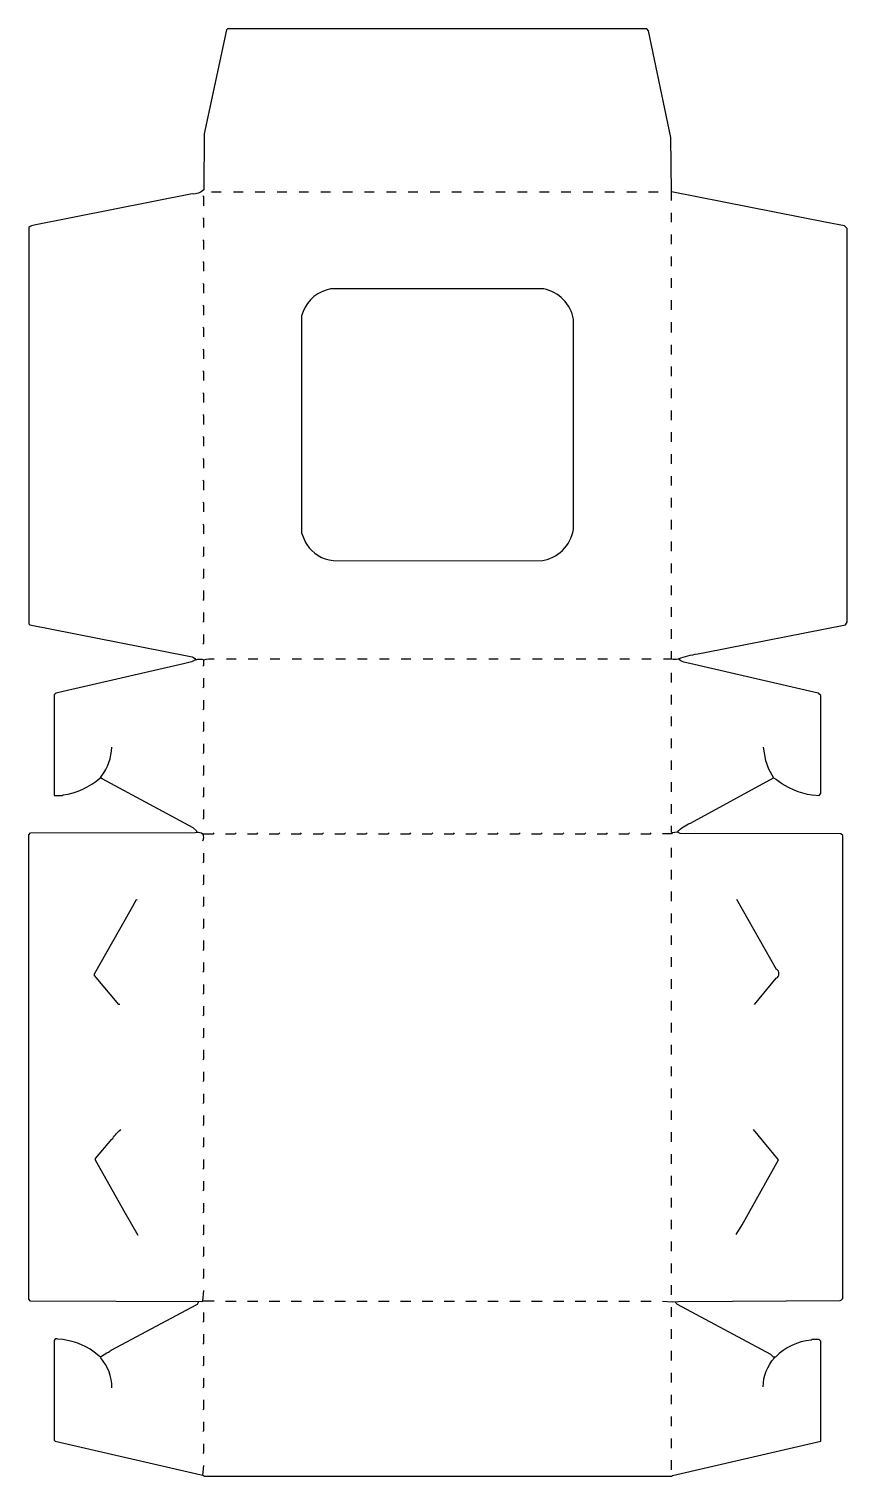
# Model space of a CAD drawing. Extents: x 49 to 985, y 85 to 1739.
import ezdxf

# ---------------------------------------------------------------- set-up
doc = ezdxf.new("R2010")
doc.units = 0
doc.layers.get('0').update_dxf_attribs({"linetype": 'CONTINUOUS'})

msp = doc.modelspace()

# ---------------------------------------------------------------- linework, layer by layer
at = {"color": 250, "linetype": 'CONTINUOUS'}
for points in [[(784, 1543), (784, 1553), (783.50806, 1614.992191), (758, 1737), (756, 1739), (276, 1739), (275, 1738), (249.615385, 1619.076923), (249, 1555, -0.209867), (235.923077, 1550.384615), (55.076923, 1514.615385, 0.171656), (49, 1512), (49, 1059), (50, 1058), (230.076923, 1022.384615), (233.923077, 1021.615385, -0.251611), (240, 1018, -0.180747), (249, 1018, -0.08251), (261, 1019)], [(775, 1019), (784, 1019, 0.108756), (792, 1019, -0.072936), (814.076923, 1024.615385), (824.076923, 1026.615385), (983, 1058), (984.2, 1059.9), (985, 1061), (985, 1511), (982, 1514), (961.923077, 1517.615385), (784, 1553)], [(635, 1131, 0.324493), (672, 1167), (672, 1407, 0.305113), (638, 1442), (394, 1442), (389.076923, 1440.615385, 0.257145), (361, 1411), (361, 1163), (365.230769, 1152.153846), (366.769231, 1149.846154, 0.234539), (397.002083, 1131.497899), (635, 1131)], [(240, 1018), (238, 1017, -0.065079), (225.923077, 1013.384615), (83.076923, 980.615385, 0.173229), (78, 978), (78, 863), (87, 863), (88.076923, 863.615385, 0.154096), (130.1, 882.8), (131, 883), (132, 885, 0.14957), (144, 918)], [(889, 918), (891.647059, 902.911765), (895.230769, 893.153846), (901, 883), (904.153846, 881.230769, 0.138979), (944.932432, 863.594595), (953, 863), (955, 865), (955, 977), (952, 980), (809.911765, 1012.647059), (798.088235, 1015.352941, -0.106412), (792, 1019)], [(791, 821, -0.131869), (805.9, 831.2), (901, 883)], [(261, 285), (248, 285), (247, 284), (51, 285), (49, 287), (49, 818), (51, 820), (239.1, 820.7), (241, 821, -0.206094), (248, 819), (260, 819), (261, 820)], [(774, 285), (785, 284), (792.002674, 284.502703), (976.997326, 285.497297, 0.113607), (980, 288), (980, 817), (978, 819), (794.002688, 819.497283, -0.145145), (791, 821), (785, 820), (784, 819), (774, 819)], [(879, 624), (904, 654, 0.585209), (904.230769, 664.153846), (859, 744)], [(174, 360), (157.8, 387.9), (125, 446), (125, 448), (144, 470), (145, 471, -0.084694), (154, 481)], [(144, 186, 0.178101), (131.24, 220.18), (131, 221), (123.788235, 226.752941, 0.144664), (82.053846, 241.430769, 0.477555), (78, 240), (78, 126), (79, 125), (246.1, 86.3), (248, 86), (248.9, 85.8), (250, 85), (784, 85), (785.088235, 85.647059), (955, 125), (955, 239), (953, 241), (945, 241), (943.923077, 240.384615, 0.181304), (903, 221), (901, 221), (897.82, 223.76), (791, 281), (789, 283), (789, 284)], [(131, 221), (132, 222), (138.1, 225.8), (138.9, 226.2, 0.113019), (143, 229), (241, 281, 0.205258), (243, 284)], [(889, 187, -0.189171), (902, 220), (902, 221)]]:
    msp.add_lwpolyline(points, format="xyb", dxfattribs=at)
at = {"color": 251, "linetype": 'CONTINUOUS'}
for points in [[(249, 1537), (249, 1547), (248, 1548)], [(249, 1512), (249, 1522), (248, 1523)], [(249, 1487), (249, 1497), (248, 1498)], [(249, 1462), (249, 1472), (248, 1473)], [(249, 1437), (249, 1447), (248, 1448)], [(249, 1412), (249, 1422), (248, 1423)], [(249, 1387), (249, 1397), (248, 1398)], [(249, 1362), (249, 1372), (248, 1373)], [(249, 1337), (249, 1347), (248, 1348)], [(249, 1312), (249, 1322), (248, 1323)], [(249, 1287), (249, 1297), (248, 1298)], [(249, 1262), (249, 1272), (248, 1273)], [(249, 1237), (249, 1247), (248, 1248)], [(249, 1212), (249, 1222), (248, 1223)], [(249, 1187), (249, 1197), (248, 1198)], [(249, 1162), (249, 1172), (248, 1173)], [(248, 1011), (249, 1012), (249, 1018)], [(248, 285), (249, 297)], [(248, 86), (249, 97)]]:
    msp.add_lwpolyline(points, dxfattribs=at)
at = {"color": 250, "linetype": 'CONTINUOUS'}
for points in [[(258, 1553), (269, 1553)], [(283, 1553), (294, 1553)], [(308, 1553), (319, 1553)], [(333, 1553), (344, 1553)], [(358, 1553), (369, 1553)], [(383, 1553), (394, 1553)], [(408, 1553), (419, 1553)], [(433, 1553), (444, 1553)], [(458, 1553), (469, 1553)], [(483, 1553), (494, 1553)], [(508, 1553), (519, 1553)], [(533, 1553), (544, 1553)], [(558, 1553), (569, 1553)], [(583, 1553), (594, 1553)], [(608, 1553), (619, 1553)], [(633, 1553), (644, 1553)], [(658, 1553), (669, 1553)], [(683, 1553), (694, 1553)], [(708, 1553), (719, 1553)], [(733, 1553), (744, 1553)], [(758, 1553), (769, 1553)], [(784, 1518), (784, 1529)], [(784, 1493), (784, 1504)], [(784, 1468), (784, 1479)], [(784, 1443), (784, 1454)], [(784, 1418), (784, 1429)], [(784, 1392), (784, 1404)], [(784, 1367), (784, 1378)], [(784, 1342), (784, 1353)], [(784, 1317), (784, 1328)], [(784, 1292), (784, 1303)], [(784, 1267), (784, 1278)], [(784, 1242), (784, 1253)], [(784, 1217), (784, 1228)], [(784, 1192), (784, 1203)], [(784, 1167), (784, 1178)], [(784, 1142), (784, 1153)], [(784, 1117), (784, 1128)], [(784, 1092), (784, 1103)], [(784, 1067), (784, 1078)], [(784, 1042), (784, 1053)], [(784, 1019), (784, 1028)], [(275, 1019), (286, 1019)], [(300, 1019), (311, 1019)], [(325, 1019), (336, 1019)], [(350, 1019), (361, 1019)], [(375, 1019), (386, 1019)], [(400, 1019), (411, 1019)], [(425, 1019), (436, 1019)], [(450, 1019), (461, 1019)], [(475, 1019), (486, 1019)], [(500, 1019), (511, 1019)], [(525, 1019), (536, 1019)], [(550, 1019), (561, 1019)], [(575, 1019), (586, 1019)], [(600, 1019), (611, 1019)], [(625, 1019), (636, 1019)], [(650, 1019), (661, 1019)], [(675, 1019), (686, 1019)], [(700, 1019), (711, 1019)], [(725, 1019), (736, 1019)], [(750, 1019), (761, 1019)], [(784, 992), (784, 1003)], [(784, 967), (784, 978)], [(784, 942), (784, 953)], [(784, 917), (784, 928)], [(784, 892), (784, 903)], [(241, 821), (241, 822), (237, 826), (132.9, 881.8), (131, 883)], [(784, 867), (784, 878)], [(784, 842), (784, 853)], [(785, 820), (784, 821), (784, 828)], [(784, 792), (784, 803)], [(784, 767), (784, 778)], [(784, 742), (784, 753)], [(153, 624), (152, 624), (124, 657), (124, 659), (165.8, 733.1), (172, 744), (173, 744)], [(784, 717), (784, 728)], [(784, 692), (784, 703)], [(784, 667), (784, 678)], [(784, 642), (784, 653)], [(784, 617), (784, 628)], [(784, 592), (784, 603)], [(784, 567), (784, 578)], [(784, 542), (784, 553)], [(784, 517), (784, 528)], [(784, 492), (784, 503)], [(858, 361), (864.8, 372.1), (906.432432, 446.594595), (878, 481)], [(784, 467), (784, 478)], [(784, 442), (784, 453)], [(784, 417), (784, 428)], [(784, 392), (784, 403)], [(784, 367), (784, 378)], [(784, 342), (784, 353)], [(784, 317), (784, 328)], [(784, 292), (784, 303)], [(274, 285), (286, 285)], [(299, 285), (311, 285)], [(324, 285), (336, 285)], [(349, 285), (361, 285)], [(374, 285), (386, 285)], [(399, 285), (411, 285)], [(424, 285), (436, 285)], [(449, 285), (461, 285)], [(474, 285), (486, 285)], [(499, 285), (511, 285)], [(524, 285), (536, 285)], [(549, 285), (561, 285)], [(574, 285), (586, 285)], [(599, 285), (611, 285)], [(624, 285), (636, 285)], [(649, 285), (661, 285)], [(674, 285), (686, 285)], [(699, 285), (711, 285)], [(724, 285), (736, 285)], [(749, 285), (761, 285)], [(784, 267), (784, 278)], [(784, 242), (784, 253)], [(784, 217), (784, 228)], [(784, 192), (784, 203)], [(784, 167), (784, 178)], [(784, 142), (784, 153)], [(784, 117), (784, 128)], [(784, 92), (784, 103)]]:
    msp.add_lwpolyline(points, dxfattribs=at)
at = {"color": 252, "linetype": 'CONTINUOUS'}
for points in [[(248, 1136), (249, 1137), (249, 1147)], [(248, 1111), (249, 1112), (249, 1122)], [(248, 1086), (249, 1087), (249, 1097)], [(248, 1061), (249, 1062), (249, 1072)], [(248, 1036), (249, 1037), (249, 1047)], [(248, 986), (249, 987), (249, 997)], [(248, 961), (249, 962), (249, 972)], [(248, 936), (249, 937), (249, 947)], [(248, 911), (249, 912), (249, 922)], [(248, 886), (249, 887), (249, 897)], [(248, 861), (249, 862), (249, 872)], [(248, 836), (249, 837), (249, 847)], [(274, 819), (285, 819), (286, 820)], [(299, 819), (310, 819), (311, 820)], [(324, 819), (335, 819), (336, 820)], [(349, 819), (360, 819), (361, 820)], [(374, 819), (385, 819), (386, 820)], [(399, 819), (410, 819), (411, 820)], [(424, 819), (435, 819), (436, 820)], [(449, 819), (460, 819), (461, 820)], [(474, 819), (485, 819), (486, 820)], [(499, 819), (510, 819), (511, 820)], [(524, 819), (535, 819), (536, 820)], [(549, 819), (560, 819), (561, 820)], [(574, 819), (585, 819), (586, 820)], [(599, 819), (610, 819), (611, 820)], [(624, 819), (635, 819), (636, 820)], [(649, 819), (660, 819), (661, 820)], [(674, 819), (685, 819), (686, 820)], [(699, 819), (710, 819), (711, 820)], [(724, 819), (735, 819), (736, 820)], [(749, 819), (760, 819), (761, 820)], [(248, 786), (249, 787), (249, 797)], [(248, 761), (249, 762), (249, 772)], [(248, 736), (249, 737), (249, 747)], [(248, 711), (249, 712), (249, 722)], [(248, 686), (249, 687), (249, 697)], [(248, 661), (249, 662), (249, 672)], [(248, 636), (249, 637), (249, 647)], [(248, 611), (249, 612), (249, 622)], [(248, 586), (249, 587), (249, 597)], [(248, 561), (249, 562), (249, 572)], [(248, 536), (249, 537), (249, 547)], [(248, 511), (249, 512), (249, 522)], [(248, 486), (249, 487), (249, 497)], [(248, 461), (249, 462), (249, 472)], [(248, 436), (249, 437), (249, 447)], [(248, 411), (249, 412), (249, 422)], [(248, 386), (249, 387), (249, 397)], [(248, 361), (249, 362), (249, 372)], [(248, 336), (249, 337), (249, 347)], [(248, 311), (249, 312), (249, 322)], [(248, 261), (249, 262), (249, 272)], [(248, 236), (249, 237), (249, 247)], [(248, 211), (249, 212), (249, 222)], [(248, 186), (249, 187), (249, 197)], [(248, 161), (249, 162), (249, 172)], [(248, 136), (249, 137), (249, 147)], [(248, 111), (249, 112), (249, 122)]]:
    msp.add_lwpolyline(points, dxfattribs=at)
at = {"color": 251, "linetype": 'CONTINUOUS'}
msp.add_lwpolyline([(248, 811, 0.232812), (248, 819)], format="xyb", dxfattribs=at)

doc.saveas('drawing.dxf')
